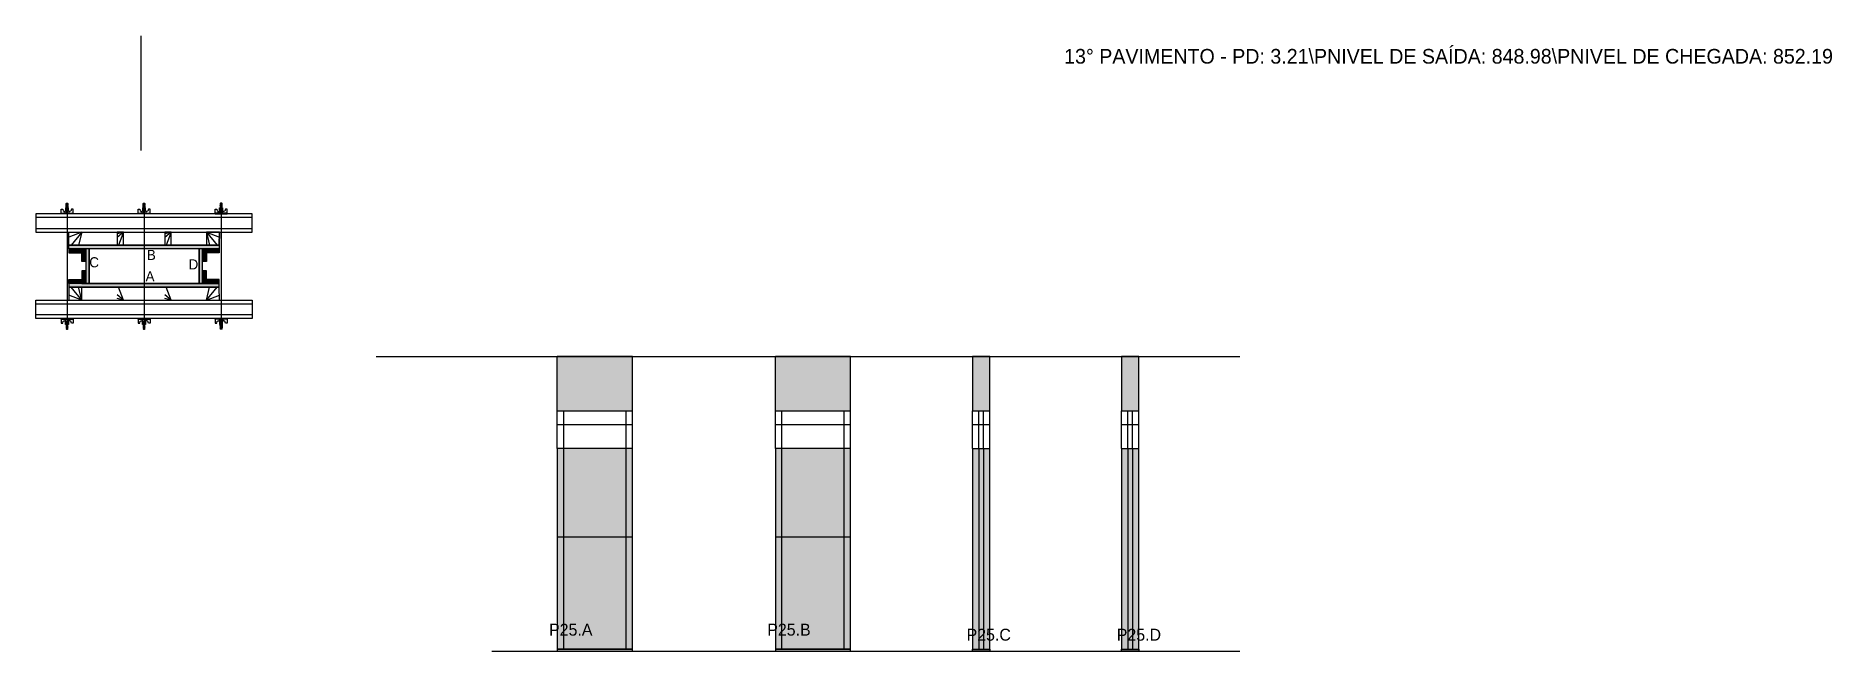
# Model space of a CAD drawing. Header units: metres. Extents: x 4473 to 6432, y 5296 to 5967.
import ezdxf

# ---------------------------------------------------------------- set-up
doc = ezdxf.new("R2010")
doc.units = ezdxf.units.M
for name, color, linetype in [('CHAPA', 7, 'Continuous'), ('COTA', 7, 'Continuous'), ('Hachura', 7, 'Continuous'), ('Madeira', 7, 'Continuous'), ('NOMENCLATURA', 7, 'Continuous'), ('Nível', 7, 'Continuous'), ('Painéis', 7, 'Continuous'), ('Perfil Metálico', 7, 'Continuous'), ('SARR_2.2x7', 7, 'Continuous'), ('SARRAFO', 7, 'Continuous'), ('Texto Seção', 7, 'Continuous'), ('TEXTO_GERAL', 7, 'Continuous')]:
    doc.layers.add(name, color=color, linetype=linetype)

msp = doc.modelspace()

# ---------------------------------------------------------------- hatches: boundary and pattern name
at = {"layer": 'COTA'}
h = msp.add_hatch(color=7, dxfattribs=at)
h.dxf.hatch_style = 1
h.paths.add_polyline_path([(5123.9, 5558.4), (5123.9, 5617.4), (5123.9, 5617.4), (5041.9, 5617.4), (5041.9, 5617.4), (5041.9, 5558.4), (5041.9, 5558.4), (5123.9, 5558.4)])
h = msp.add_hatch(color=7, dxfattribs=at)
h.dxf.hatch_style = 1
h.paths.add_polyline_path([(5361.8, 5558.4), (5361.8, 5617.4), (5361.8, 5617.4), (5279.8, 5617.4), (5279.8, 5617.4), (5279.8, 5558.4), (5279.8, 5558.4), (5361.8, 5558.4)])
h = msp.add_hatch(color=7, dxfattribs=at)
h.dxf.hatch_style = 1
h.paths.add_polyline_path([(5513.8, 5558.4), (5513.8, 5617.4), (5513.8, 5617.4), (5494.8, 5617.4), (5494.8, 5617.4), (5494.8, 5558.4), (5494.8, 5558.4), (5513.8, 5558.4)])
h = msp.add_hatch(color=7, dxfattribs=at)
h.dxf.hatch_style = 1
h.paths.add_polyline_path([(5676.3, 5558.4), (5676.3, 5617.4), (5676.3, 5617.4), (5657.3, 5617.4), (5657.3, 5617.4), (5657.3, 5558.4), (5657.3, 5558.4), (5676.3, 5558.4)])
at = {"layer": 'Hachura'}
h = msp.add_hatch(color=7, dxfattribs=at)
h.dxf.hatch_style = 1
h.paths.add_polyline_path([(4509.2, 5735), (4509.2, 5739), (4509.2, 5739), (4673.2, 5739), (4673.2, 5739), (4673.2, 5735), (4673.2, 5735), (4509.2, 5735)])
h = msp.add_hatch(color=7, dxfattribs=at)
h.dxf.hatch_style = 1
h.paths.add_polyline_path([(4509.2, 5735), (4509.2, 5739), (4509.2, 5739), (4673.2, 5739), (4673.2, 5739), (4673.2, 5735), (4673.2, 5735), (4509.2, 5735)])
h = msp.add_hatch(color=7, dxfattribs=at)
h.dxf.hatch_style = 1
h.paths.add_polyline_path([(4523.2, 5735), (4523.2, 5730.6), (4523.2, 5730.6), (4509.2, 5730.6), (4509.2, 5730.6), (4509.2, 5735), (4509.2, 5735), (4523.2, 5735)])
h = msp.add_hatch(color=7, dxfattribs=at)
h.dxf.hatch_style = 1
h.paths.add_polyline_path([(4527.6, 5735), (4523.2, 5735), (4523.2, 5735), (4523.2, 5721), (4523.2, 5721), (4527.6, 5721), (4527.6, 5721), (4527.6, 5735)])
h = msp.add_hatch(color=7, dxfattribs=at)
h.dxf.hatch_style = 1
h.paths.add_polyline_path([(4531.2, 5735), (4527.6, 5735), (4527.6, 5735), (4527.6, 5697), (4527.6, 5697), (4531.2, 5697), (4531.2, 5697), (4531.2, 5735)])
h = msp.add_hatch(color=7, dxfattribs=at)
h.dxf.hatch_style = 1
h.paths.add_polyline_path([(4531.2, 5735), (4527.6, 5735), (4527.6, 5735), (4527.6, 5697), (4527.6, 5697), (4531.2, 5697), (4531.2, 5697), (4531.2, 5735)])
h = msp.add_hatch(color=7, dxfattribs=at)
h.dxf.hatch_style = 1
h.paths.add_polyline_path([(4654.8, 5735), (4651.2, 5735), (4651.2, 5735), (4651.2, 5697), (4651.2, 5697), (4654.8, 5697), (4654.8, 5697), (4654.8, 5735)])
h = msp.add_hatch(color=7, dxfattribs=at)
h.dxf.hatch_style = 1
h.paths.add_polyline_path([(4654.8, 5735), (4651.2, 5735), (4651.2, 5735), (4651.2, 5697), (4651.2, 5697), (4654.8, 5697), (4654.8, 5697), (4654.8, 5735)])
h = msp.add_hatch(color=7, dxfattribs=at)
h.dxf.hatch_style = 1
h.paths.add_polyline_path([(4659.2, 5735), (4654.8, 5735), (4654.8, 5735), (4654.8, 5721), (4654.8, 5721), (4659.2, 5721), (4659.2, 5721), (4659.2, 5735)])
h = msp.add_hatch(color=7, dxfattribs=at)
h.dxf.hatch_style = 1
h.paths.add_polyline_path([(4659.2, 5735), (4659.2, 5730.6), (4659.2, 5730.6), (4673.2, 5730.6), (4673.2, 5730.6), (4673.2, 5735), (4673.2, 5735), (4659.2, 5735)])
h = msp.add_hatch(color=7, dxfattribs=at)
h.dxf.hatch_style = 1
h.paths.add_polyline_path([(4523.2, 5697), (4523.2, 5701.4), (4523.2, 5701.4), (4509.2, 5701.4), (4509.2, 5701.4), (4509.2, 5697), (4509.2, 5697), (4523.2, 5697)])
h = msp.add_hatch(color=7, dxfattribs=at)
h.dxf.hatch_style = 1
h.paths.add_polyline_path([(4527.6, 5697), (4523.2, 5697), (4523.2, 5697), (4523.2, 5711), (4523.2, 5711), (4527.6, 5711), (4527.6, 5711), (4527.6, 5697)])
h = msp.add_hatch(color=7, dxfattribs=at)
h.dxf.hatch_style = 1
h.paths.add_polyline_path([(4659.2, 5697), (4654.8, 5697), (4654.8, 5697), (4654.8, 5711), (4654.8, 5711), (4659.2, 5711), (4659.2, 5711), (4659.2, 5697)])
h = msp.add_hatch(color=7, dxfattribs=at)
h.dxf.hatch_style = 1
h.paths.add_polyline_path([(4659.2, 5697), (4659.2, 5701.4), (4659.2, 5701.4), (4673.2, 5701.4), (4673.2, 5701.4), (4673.2, 5697), (4673.2, 5697), (4659.2, 5697)])
h = msp.add_hatch(color=7, dxfattribs=at)
h.dxf.hatch_style = 1
h.paths.add_polyline_path([(4509.2, 5697), (4509.2, 5693), (4509.2, 5693), (4673.2, 5693), (4673.2, 5693), (4673.2, 5697), (4673.2, 5697), (4509.2, 5697)])
h = msp.add_hatch(color=7, dxfattribs=at)
h.dxf.hatch_style = 1
h.paths.add_polyline_path([(4509.2, 5697), (4509.2, 5693), (4509.2, 5693), (4673.2, 5693), (4673.2, 5693), (4673.2, 5697), (4673.2, 5697), (4509.2, 5697)])
h = msp.add_hatch(color=7, dxfattribs=at)
h.dxf.hatch_style = 1
h.paths.add_polyline_path([(5123.9, 5296.4), (5123.9, 5517.4), (5123.9, 5517.4), (5041.9, 5517.4), (5041.9, 5517.4), (5041.9, 5296.4), (5041.9, 5296.4), (5123.9, 5296.4)])
h = msp.add_hatch(color=7, dxfattribs=at)
h.dxf.hatch_style = 1
h.paths.add_polyline_path([(5361.8, 5296.4), (5361.8, 5517.4), (5361.8, 5517.4), (5279.8, 5517.4), (5279.8, 5517.4), (5279.8, 5296.4), (5279.8, 5296.4), (5361.8, 5296.4)])
h = msp.add_hatch(color=7, dxfattribs=at)
h.dxf.hatch_style = 1
h.paths.add_polyline_path([(5513.8, 5517.4), (5494.8, 5517.4), (5494.8, 5517.4), (5494.8, 5296.4), (5494.8, 5296.4), (5513.8, 5296.4), (5513.8, 5296.4), (5513.8, 5517.4), (5513.8, 5517.4)])
h = msp.add_hatch(color=7, dxfattribs=at)
h.dxf.hatch_style = 1
h.paths.add_polyline_path([(5676.3, 5517.4), (5657.3, 5517.4), (5657.3, 5517.4), (5657.3, 5296.4), (5657.3, 5296.4), (5676.3, 5296.4), (5676.3, 5296.4), (5676.3, 5517.4), (5676.3, 5517.4)])

# ---------------------------------------------------------------- linework, layer by layer
at = {"layer": 'CHAPA', "color": 7, "lineweight": 25}
for points in [[(4509.2, 5735), (4509.2, 5739), (4673.2, 5739), (4673.2, 5735)], [(4509.2, 5735), (4509.2, 5739), (4673.2, 5739), (4673.2, 5735)], [(4531.2, 5735), (4527.6, 5735), (4527.6, 5697), (4531.2, 5697)], [(4531.2, 5735), (4527.6, 5735), (4527.6, 5697), (4531.2, 5697)], [(4654.8, 5735), (4651.2, 5735), (4651.2, 5697), (4654.8, 5697)], [(4654.8, 5735), (4651.2, 5735), (4651.2, 5697), (4654.8, 5697)], [(4509.2, 5697), (4509.2, 5693), (4673.2, 5693), (4673.2, 5697)], [(4509.2, 5697), (4509.2, 5693), (4673.2, 5693), (4673.2, 5697)]]:
    msp.add_lwpolyline(points, close=True, dxfattribs=at)
at = {"layer": 'COTA', "color": 7, "lineweight": 25}
for p, q in [((5041.9, 5558.4), (5041.9, 5617.4)), ((5123.9, 5617.4), (5041.9, 5617.4)), ((5123.9, 5558.4), (5123.9, 5617.4)), ((5361.8, 5617.4), (5279.8, 5617.4)), ((5279.8, 5558.4), (5279.8, 5617.4)), ((5361.8, 5558.4), (5361.8, 5617.4))]:
    msp.add_line(p, q, dxfattribs=at)
for points in [[(5513.8, 5558.4), (5513.8, 5617.4), (5494.8, 5617.4), (5494.8, 5558.4)], [(5676.3, 5558.4), (5676.3, 5617.4), (5657.3, 5617.4), (5657.3, 5558.4)]]:
    msp.add_lwpolyline(points, dxfattribs=at)
at = {"layer": 'Defpoints', "color": 7, "lineweight": 25}
msp.add_line((4588.2, 5842.1), (4588.2, 5967.1), dxfattribs=at)
at = {"layer": 'Hachura', "color": 7, "lineweight": 25}
for p, q in [((4508.9, 5779.7), (4505.6, 5779.7)), ((4508.9, 5779.7), (4505.6, 5779.7)), ((4505.6, 5779.7), (4505.6, 5776.5)), ((4506.1, 5784.1), (4508.3, 5783)), ((4508.2, 5782.8), (4506.1, 5783.9)), ((4506.1, 5782.9), (4508.3, 5781.9)), ((4508.2, 5781.6), (4506.1, 5782.7)), ((4506.1, 5781.8), (4508.3, 5780.7)), ((4508.2, 5780.5), (4506.1, 5781.5)), ((4507.4, 5779.7), (4506.1, 5780.4)), ((4506.2, 5784.5), (4506.5, 5784.8)), ((4506.2, 5784.2), (4506.2, 5784.5)), ((4506.2, 5784.5), (4506.2, 5784.5)), ((4508.1, 5784.5), (4506.2, 5784.5)), ((4506.2, 5784.2), (4508.1, 5783.2)), ((4506.2, 5784.2), (4508.1, 5783.2)), ((4506.2, 5783), (4506.2, 5783.7)), ((4508.1, 5782.7), (4506.2, 5783.7)), ((4506.2, 5783), (4508.1, 5782.1)), ((4506.2, 5781.9), (4506.2, 5782.5)), ((4508.1, 5781.5), (4506.2, 5782.5)), ((4506.2, 5782.3), (4506.2, 5782.5)), ((4506.2, 5781.9), (4508.1, 5780.9)), ((4506.2, 5780.7), (4506.2, 5781.4)), ((4508.1, 5780.4), (4506.2, 5781.4)), ((4506.2, 5780.7), (4508.1, 5779.7)), ((4507.1, 5779.7), (4506.2, 5780.2)), ((4506.2, 5779.7), (4506.2, 5780.2)), ((4506.5, 5784.8), (4507.8, 5784.8)), ((4506.6, 5779.7), (4506.6, 5776.5)), ((4508.1, 5783.9), (4506.9, 5784.5)), ((4508.2, 5783.9), (4507.1, 5784.5)), ((4507.2, 5783.8), (4507.2, 5652)), ((4507.6, 5784.5), (4508.3, 5784.2)), ((4508.1, 5784.5), (4507.8, 5784.8)), ((4507.9, 5784.5), (4508.1, 5784.4)), ((4508.1, 5784.4), (4508.1, 5784.5)), ((4508.1, 5783.9), (4508.1, 5783.2)), ((4508.1, 5782.1), (4508.1, 5782.7)), ((4508.1, 5781.3), (4508.1, 5781.5)), ((4508.1, 5781.3), (4508.1, 5780.9)), ((4508.1, 5780.4), (4508.1, 5779.7)), ((4508.1, 5779.7), (4508.1, 5776.5)), ((4508.9, 5776.5), (4508.9, 5779.7)), ((4592.9, 5779.7), (4589.6, 5779.7)), ((4592.9, 5779.7), (4589.6, 5779.7)), ((4589.6, 5779.7), (4589.6, 5776.5)), ((4590.1, 5784.1), (4592.3, 5783)), ((4592.2, 5782.8), (4590.1, 5783.9)), ((4590.1, 5782.9), (4592.3, 5781.9)), ((4592.2, 5781.6), (4590.1, 5782.7)), ((4590.1, 5781.8), (4592.3, 5780.7)), ((4592.2, 5780.5), (4590.1, 5781.5)), ((4591.4, 5779.7), (4590.1, 5780.4)), ((4590.2, 5784.5), (4590.5, 5784.8)), ((4590.2, 5784.2), (4590.2, 5784.5)), ((4590.2, 5784.5), (4590.2, 5784.5)), ((4592.1, 5784.5), (4590.2, 5784.5)), ((4590.2, 5784.2), (4592.1, 5783.2)), ((4590.2, 5784.2), (4592.1, 5783.2)), ((4590.2, 5783), (4590.2, 5783.7)), ((4592.1, 5782.7), (4590.2, 5783.7)), ((4590.2, 5783), (4592.1, 5782.1)), ((4590.2, 5781.9), (4590.2, 5782.5)), ((4592.1, 5781.5), (4590.2, 5782.5)), ((4590.2, 5782.3), (4590.2, 5782.5)), ((4590.2, 5781.9), (4592.1, 5780.9)), ((4590.2, 5780.7), (4590.2, 5781.4)), ((4592.1, 5780.4), (4590.2, 5781.4)), ((4590.2, 5780.7), (4592.1, 5779.7)), ((4591.1, 5779.7), (4590.2, 5780.2)), ((4590.2, 5779.7), (4590.2, 5780.2)), ((4590.5, 5784.8), (4591.8, 5784.8)), ((4590.6, 5779.7), (4590.6, 5776.5)), ((4592.1, 5783.9), (4590.9, 5784.5)), ((4592.2, 5783.9), (4591.1, 5784.5)), ((4591.2, 5783.8), (4591.2, 5652)), ((4591.6, 5784.5), (4592.3, 5784.2)), ((4592.1, 5784.5), (4591.8, 5784.8)), ((4591.9, 5784.5), (4592.1, 5784.4)), ((4592.1, 5784.4), (4592.1, 5784.5)), ((4592.1, 5783.9), (4592.1, 5783.2)), ((4592.1, 5782.1), (4592.1, 5782.7)), ((4592.1, 5781.3), (4592.1, 5781.5)), ((4592.1, 5781.3), (4592.1, 5780.9)), ((4592.1, 5780.4), (4592.1, 5779.7)), ((4592.1, 5779.7), (4592.1, 5776.5)), ((4592.9, 5776.5), (4592.9, 5779.7)), ((4673.6, 5779.7), (4676.9, 5779.7)), ((4673.6, 5779.7), (4676.9, 5779.7)), ((4673.6, 5776.5), (4673.6, 5779.7)), ((4674.9, 5784.5), (4674.2, 5784.2)), ((4674.2, 5783.9), (4675.4, 5784.5)), ((4676.3, 5784.1), (4674.2, 5783)), ((4674.2, 5782.8), (4676.4, 5783.9)), ((4676.3, 5782.9), (4674.2, 5781.9)), ((4674.2, 5781.6), (4676.4, 5782.7)), ((4676.3, 5781.8), (4674.2, 5780.7)), ((4674.2, 5780.5), (4676.4, 5781.5)), ((4674.3, 5784.5), (4674.7, 5784.8)), ((4674.6, 5784.5), (4674.3, 5784.4)), ((4674.3, 5784.4), (4674.3, 5784.5)), ((4674.3, 5783.9), (4675.6, 5784.5)), ((4674.3, 5784.5), (4676.3, 5784.5)), ((4676.3, 5784.2), (4674.3, 5783.2)), ((4676.3, 5784.2), (4674.3, 5783.2)), ((4674.3, 5783.9), (4674.3, 5783.2)), ((4674.3, 5782.7), (4676.3, 5783.7)), ((4676.3, 5783), (4674.3, 5782.1)), ((4674.3, 5782.1), (4674.3, 5782.7)), ((4674.3, 5781.5), (4676.3, 5782.5)), ((4676.3, 5781.9), (4674.3, 5780.9)), ((4674.3, 5781.3), (4674.3, 5781.5)), ((4674.3, 5780.4), (4676.3, 5781.4)), ((4674.3, 5781.3), (4674.3, 5780.9)), ((4676.3, 5780.7), (4674.3, 5779.7)), ((4674.3, 5780.4), (4674.3, 5779.7)), ((4674.3, 5779.7), (4674.3, 5776.5)), ((4676, 5784.8), (4674.7, 5784.8)), ((4675.1, 5779.7), (4676.4, 5780.4)), ((4675.2, 5783.8), (4675.3, 5652)), ((4675.4, 5779.7), (4676.3, 5780.2)), ((4675.9, 5779.7), (4675.9, 5776.5)), ((4676.3, 5784.5), (4676, 5784.8)), ((4676.3, 5784.2), (4676.3, 5784.5)), ((4676.3, 5784.5), (4676.3, 5784.5)), ((4676.3, 5783), (4676.3, 5783.7)), ((4676.3, 5781.9), (4676.3, 5782.5)), ((4676.3, 5782.3), (4676.3, 5782.5)), ((4676.3, 5780.7), (4676.3, 5781.4)), ((4676.3, 5779.7), (4676.3, 5780.2)), ((4676.9, 5779.7), (4676.9, 5776.5)), ((4500.8, 5773), (4500.8, 5778.2)), ((4500.8, 5778.2), (4502.5, 5778.2)), ((4500.8, 5773.9), (4513.7, 5773.9)), ((4500.8, 5773.9), (4506, 5773.9)), ((4513.7, 5773), (4500.8, 5773)), ((4500.9, 5774), (4500.9, 5773)), ((4501.1, 5774), (4501.1, 5773)), ((4501.5, 5774), (4501.5, 5773)), ((4501.9, 5774), (4501.9, 5773)), ((4502.5, 5778.2), (4503.1, 5776)), ((4502.8, 5774), (4502.8, 5773)), ((4503.4, 5775.7), (4505.3, 5775.7)), ((4504.2, 5774), (4504.2, 5773)), ((4512.7, 5773), (4504.9, 5773)), ((4505.3, 5776.5), (4509.2, 5776.5)), ((4505.3, 5773.9), (4505.3, 5776.5)), ((4507.2, 5773.9), (4505.3, 5773.9)), ((4506, 5773.9), (4506.6, 5773.9)), ((4506.3, 5773.6), (4506.3, 5773.8)), ((4506.3, 5773.2), (4506.3, 5773.6)), ((4506.9, 5773.9), (4506.9, 5775.9)), ((4507.2, 5773.9), (4507.2, 5773)), ((4507.4, 5775.9), (4507.4, 5773.9)), ((4508.2, 5773.8), (4508.2, 5773.4)), ((4509.2, 5776.5), (4508.9, 5776.5)), ((4509.2, 5776.5), (4508.9, 5776.5)), ((4509.2, 5776.5), (4509.2, 5773.9)), ((4511.1, 5775.7), (4509.2, 5775.7)), ((4510.3, 5774), (4510.3, 5773)), ((4512, 5778.2), (4511.4, 5776)), ((4511.7, 5774), (4511.7, 5773)), ((4513.7, 5778.2), (4512, 5778.2)), ((4512.5, 5774), (4512.5, 5773)), ((4513, 5774), (4513, 5773)), ((4513.3, 5774), (4513.3, 5773)), ((4513.6, 5774), (4513.6, 5773)), ((4513.7, 5773.9), (4513.7, 5778.2)), ((4513.7, 5773.9), (4513.7, 5773)), ((4584.8, 5773), (4584.8, 5778.2)), ((4584.8, 5778.2), (4586.5, 5778.2)), ((4584.8, 5773.9), (4597.7, 5773.9)), ((4584.8, 5773.9), (4590, 5773.9)), ((4597.7, 5773), (4584.8, 5773)), ((4584.9, 5774), (4584.9, 5773)), ((4585.1, 5774), (4585.1, 5773)), ((4585.5, 5774), (4585.5, 5773)), ((4585.9, 5774), (4585.9, 5773)), ((4586.5, 5778.2), (4587.1, 5776)), ((4586.8, 5774), (4586.8, 5773)), ((4587.4, 5775.7), (4589.3, 5775.7)), ((4588.2, 5774), (4588.2, 5773)), ((4596.7, 5773), (4588.9, 5773)), ((4589.3, 5776.5), (4593.2, 5776.5)), ((4589.3, 5773.9), (4589.3, 5776.5)), ((4591.2, 5773.9), (4589.3, 5773.9)), ((4590, 5773.9), (4590.6, 5773.9)), ((4590.3, 5773.6), (4590.3, 5773.8)), ((4590.3, 5773.2), (4590.3, 5773.6)), ((4590.9, 5773.9), (4590.9, 5775.9)), ((4591.2, 5773.9), (4591.2, 5773)), ((4591.4, 5775.9), (4591.4, 5773.9)), ((4592.2, 5773.8), (4592.2, 5773.4)), ((4593.2, 5776.5), (4592.9, 5776.5)), ((4593.2, 5776.5), (4592.9, 5776.5)), ((4593.2, 5776.5), (4593.2, 5773.9)), ((4595.1, 5775.7), (4593.2, 5775.7)), ((4594.3, 5774), (4594.3, 5773)), ((4596, 5778.2), (4595.4, 5776)), ((4595.7, 5774), (4595.7, 5773)), ((4597.7, 5778.2), (4596, 5778.2)), ((4596.5, 5774), (4596.5, 5773)), ((4597, 5774), (4597, 5773)), ((4597.3, 5774), (4597.3, 5773)), ((4597.6, 5774), (4597.6, 5773)), ((4597.7, 5773.9), (4597.7, 5778.2)), ((4597.7, 5773.9), (4597.7, 5773)), ((4668.8, 5773.9), (4668.8, 5778.2)), ((4668.8, 5778.2), (4670.5, 5778.2)), ((4681.7, 5773.9), (4668.8, 5773.9)), ((4668.8, 5773.9), (4668.8, 5773)), ((4668.8, 5773), (4681.7, 5773)), ((4668.9, 5774), (4668.9, 5773)), ((4669.1, 5774), (4669.1, 5773)), ((4669.5, 5774), (4669.5, 5773)), ((4669.7, 5773), (4677.6, 5773)), ((4669.9, 5774), (4669.9, 5773)), ((4670.5, 5778.2), (4671.1, 5776)), ((4670.8, 5774), (4670.8, 5773)), ((4671.4, 5775.7), (4673.3, 5775.7)), ((4672.2, 5774), (4672.2, 5773)), ((4677.2, 5776.5), (4673.3, 5776.5)), ((4673.3, 5776.5), (4673.3, 5773.9)), ((4673.3, 5776.5), (4673.6, 5776.5)), ((4673.3, 5776.5), (4673.6, 5776.5)), ((4674.3, 5773.8), (4674.3, 5773.4)), ((4675, 5775.9), (4675, 5773.9)), ((4675.2, 5773.9), (4677.2, 5773.9)), ((4675.3, 5773.9), (4675.3, 5773)), ((4675.6, 5773.9), (4675.6, 5775.9)), ((4676.5, 5773.9), (4675.9, 5773.9)), ((4676.2, 5773.6), (4676.2, 5773.8)), ((4676.2, 5773.2), (4676.2, 5773.6)), ((4681.7, 5773.9), (4676.5, 5773.9)), ((4677.2, 5773.9), (4677.2, 5776.5)), ((4679.1, 5775.7), (4677.2, 5775.7)), ((4678.3, 5774), (4678.3, 5773)), ((4680, 5778.2), (4679.4, 5776)), ((4679.7, 5774), (4679.7, 5773)), ((4681.7, 5778.2), (4680, 5778.2)), ((4680.5, 5774), (4680.5, 5773)), ((4681, 5774), (4681, 5773)), ((4681.3, 5774), (4681.3, 5773)), ((4681.6, 5774), (4681.6, 5773)), ((4681.7, 5773), (4681.7, 5778.2)), ((4513.7, 5659), (4500.8, 5659)), ((4500.8, 5659), (4500.8, 5653.9)), ((4500.8, 5658.1), (4513.7, 5658.1)), ((4500.8, 5658.1), (4506, 5658.1)), ((4500.8, 5653.9), (4502.5, 5653.9)), ((4500.9, 5658.1), (4500.9, 5659)), ((4501.1, 5658.1), (4501.1, 5659)), ((4501.5, 5658.1), (4501.5, 5659)), ((4501.9, 5658.1), (4501.9, 5659)), ((4502.5, 5653.9), (4503.1, 5656.1)), ((4502.8, 5658.1), (4502.8, 5659)), ((4503.4, 5656.3), (4505.3, 5656.3)), ((4504.2, 5658.1), (4504.2, 5659)), ((4512.7, 5659), (4504.9, 5659)), ((4507.2, 5658.1), (4505.3, 5658.1)), ((4505.3, 5658.1), (4505.3, 5655.6)), ((4505.3, 5655.6), (4509.2, 5655.6)), ((4505.6, 5652.3), (4505.6, 5655.6)), ((4508.9, 5652.4), (4505.6, 5652.4)), ((4508.9, 5652.3), (4505.6, 5652.3)), ((4506, 5658.1), (4506.6, 5658.1)), ((4507.4, 5652.3), (4506.1, 5651.7)), ((4508.2, 5651.6), (4506.1, 5650.5)), ((4506.1, 5650.3), (4508.3, 5651.4)), ((4508.2, 5650.4), (4506.1, 5649.4)), ((4506.1, 5649.1), (4508.3, 5650.2)), ((4508.2, 5649.3), (4506.1, 5648.2)), ((4506.1, 5648), (4508.3, 5649.1)), ((4506.2, 5651.4), (4508.1, 5652.3)), ((4507.1, 5652.3), (4506.2, 5651.9)), ((4506.2, 5652.3), (4506.2, 5651.9)), ((4508.1, 5651.7), (4506.2, 5650.7)), ((4506.2, 5651.4), (4506.2, 5650.7)), ((4506.2, 5650.2), (4508.1, 5651.2)), ((4508.1, 5650.5), (4506.2, 5649.6)), ((4506.2, 5650.2), (4506.2, 5649.6)), ((4506.2, 5649), (4508.1, 5650)), ((4506.2, 5649.8), (4506.2, 5649.6)), ((4508.1, 5649.4), (4506.2, 5648.4)), ((4506.2, 5649), (4506.2, 5648.4)), ((4506.2, 5647.9), (4508.1, 5648.8)), ((4506.2, 5647.9), (4508.1, 5648.8)), ((4506.2, 5647.9), (4506.2, 5647.6)), ((4506.2, 5647.6), (4506.2, 5647.6)), ((4506.2, 5647.6), (4506.5, 5647.2)), ((4508.1, 5647.6), (4506.2, 5647.6)), ((4506.3, 5658.9), (4506.3, 5658.5)), ((4506.3, 5658.5), (4506.3, 5658.2)), ((4506.5, 5647.2), (4507.8, 5647.2)), ((4506.6, 5652.3), (4506.6, 5655.6)), ((4506.9, 5658.1), (4506.9, 5656.1)), ((4508.1, 5648.2), (4506.9, 5647.6)), ((4508.2, 5648.1), (4507.1, 5647.6)), ((4507.2, 5658.1), (4507.2, 5659)), ((4507.4, 5656.1), (4507.4, 5658.1)), ((4507.6, 5647.6), (4508.3, 5647.9)), ((4508.1, 5647.6), (4507.8, 5647.2)), ((4507.9, 5647.6), (4508.1, 5647.7)), ((4508.1, 5652.3), (4508.1, 5655.6)), ((4508.1, 5651.7), (4508.1, 5652.3)), ((4508.1, 5650.7), (4508.1, 5651.2)), ((4508.1, 5650.7), (4508.1, 5650.5)), ((4508.1, 5650), (4508.1, 5649.4)), ((4508.1, 5648.2), (4508.1, 5648.8)), ((4508.1, 5647.7), (4508.1, 5647.6)), ((4508.2, 5658.3), (4508.2, 5658.7)), ((4508.9, 5655.6), (4508.9, 5652.3)), ((4509.2, 5655.6), (4508.9, 5655.6)), ((4509.2, 5655.6), (4508.9, 5655.6)), ((4509.2, 5655.6), (4509.2, 5658.1)), ((4511.1, 5656.3), (4509.2, 5656.3)), ((4510.3, 5658.1), (4510.3, 5659)), ((4512, 5653.9), (4511.4, 5656.1)), ((4511.7, 5658.1), (4511.7, 5659)), ((4513.7, 5653.9), (4512, 5653.9)), ((4512.5, 5658.1), (4512.5, 5659)), ((4513, 5658.1), (4513, 5659)), ((4513.3, 5658.1), (4513.3, 5659)), ((4513.6, 5658.1), (4513.6, 5659)), ((4513.7, 5658.1), (4513.7, 5659)), ((4513.7, 5658.1), (4513.7, 5653.9)), ((4597.7, 5659), (4584.8, 5659)), ((4584.8, 5659), (4584.8, 5653.9)), ((4584.8, 5658.1), (4597.7, 5658.1)), ((4584.8, 5658.1), (4590, 5658.1)), ((4584.8, 5653.9), (4586.5, 5653.9)), ((4584.9, 5658.1), (4584.9, 5659)), ((4585.1, 5658.1), (4585.1, 5659)), ((4585.5, 5658.1), (4585.5, 5659)), ((4585.9, 5658.1), (4585.9, 5659)), ((4586.5, 5653.9), (4587.1, 5656.1)), ((4586.8, 5658.1), (4586.8, 5659)), ((4587.4, 5656.3), (4589.3, 5656.3)), ((4588.2, 5658.1), (4588.2, 5659)), ((4596.7, 5659), (4588.9, 5659)), ((4591.2, 5658.1), (4589.3, 5658.1)), ((4589.3, 5658.1), (4589.3, 5655.6)), ((4589.3, 5655.6), (4593.2, 5655.6)), ((4589.6, 5652.3), (4589.6, 5655.6)), ((4592.9, 5652.4), (4589.6, 5652.4)), ((4592.9, 5652.3), (4589.6, 5652.3)), ((4590, 5658.1), (4590.6, 5658.1)), ((4591.4, 5652.3), (4590.1, 5651.7)), ((4592.2, 5651.6), (4590.1, 5650.5)), ((4590.1, 5650.3), (4592.3, 5651.4)), ((4592.2, 5650.4), (4590.1, 5649.4)), ((4590.1, 5649.1), (4592.3, 5650.2)), ((4592.2, 5649.3), (4590.1, 5648.2)), ((4590.1, 5648), (4592.3, 5649.1)), ((4590.2, 5651.4), (4592.1, 5652.3)), ((4591.1, 5652.3), (4590.2, 5651.9)), ((4590.2, 5652.3), (4590.2, 5651.9)), ((4592.1, 5651.7), (4590.2, 5650.7)), ((4590.2, 5651.4), (4590.2, 5650.7)), ((4590.2, 5650.2), (4592.1, 5651.2)), ((4592.1, 5650.5), (4590.2, 5649.6)), ((4590.2, 5650.2), (4590.2, 5649.6)), ((4590.2, 5649), (4592.1, 5650)), ((4590.2, 5649.8), (4590.2, 5649.6)), ((4592.1, 5649.4), (4590.2, 5648.4)), ((4590.2, 5649), (4590.2, 5648.4)), ((4590.2, 5647.9), (4592.1, 5648.8)), ((4590.2, 5647.9), (4592.1, 5648.8)), ((4590.2, 5647.9), (4590.2, 5647.6)), ((4590.2, 5647.6), (4590.2, 5647.6)), ((4590.2, 5647.6), (4590.5, 5647.2)), ((4592.1, 5647.6), (4590.2, 5647.6)), ((4590.3, 5658.9), (4590.3, 5658.5)), ((4590.3, 5658.5), (4590.3, 5658.2)), ((4590.5, 5647.2), (4591.8, 5647.2)), ((4590.6, 5652.3), (4590.6, 5655.6)), ((4590.9, 5658.1), (4590.9, 5656.1)), ((4592.1, 5648.2), (4590.9, 5647.6)), ((4592.2, 5648.1), (4591.1, 5647.6)), ((4591.2, 5658.1), (4591.2, 5659)), ((4591.4, 5656.1), (4591.4, 5658.1)), ((4591.6, 5647.6), (4592.3, 5647.9)), ((4592.1, 5647.6), (4591.8, 5647.2)), ((4591.9, 5647.6), (4592.1, 5647.7)), ((4592.1, 5652.3), (4592.1, 5655.6)), ((4592.1, 5651.7), (4592.1, 5652.3)), ((4592.1, 5650.7), (4592.1, 5651.2)), ((4592.1, 5650.7), (4592.1, 5650.5)), ((4592.1, 5650), (4592.1, 5649.4)), ((4592.1, 5648.2), (4592.1, 5648.8)), ((4592.1, 5647.7), (4592.1, 5647.6)), ((4592.2, 5658.3), (4592.2, 5658.7)), ((4592.9, 5655.6), (4592.9, 5652.3)), ((4593.2, 5655.6), (4592.9, 5655.6)), ((4593.2, 5655.6), (4592.9, 5655.6)), ((4593.2, 5655.6), (4593.2, 5658.1)), ((4595.1, 5656.3), (4593.2, 5656.3)), ((4594.3, 5658.1), (4594.3, 5659)), ((4596, 5653.9), (4595.4, 5656.1)), ((4595.7, 5658.1), (4595.7, 5659)), ((4597.7, 5653.9), (4596, 5653.9)), ((4596.5, 5658.1), (4596.5, 5659)), ((4597, 5658.1), (4597, 5659)), ((4597.3, 5658.1), (4597.3, 5659)), ((4597.6, 5658.1), (4597.6, 5659)), ((4597.7, 5658.1), (4597.7, 5659)), ((4597.7, 5658.1), (4597.7, 5653.9)), ((4668.8, 5659), (4681.7, 5659)), ((4668.8, 5658.1), (4668.8, 5659)), ((4681.7, 5658.1), (4668.8, 5658.1)), ((4668.8, 5658.1), (4668.8, 5653.9)), ((4668.8, 5653.9), (4670.5, 5653.9)), ((4668.9, 5658.1), (4668.9, 5659)), ((4669.1, 5658.1), (4669.1, 5659)), ((4669.5, 5658.1), (4669.5, 5659)), ((4669.7, 5659), (4677.6, 5659)), ((4669.9, 5658.1), (4669.9, 5659)), ((4670.5, 5653.9), (4671.1, 5656.1)), ((4670.8, 5658.1), (4670.8, 5659)), ((4671.4, 5656.3), (4673.3, 5656.3)), ((4672.2, 5658.1), (4672.2, 5659)), ((4673.3, 5655.6), (4673.3, 5658.1)), ((4677.2, 5655.6), (4673.3, 5655.6)), ((4673.3, 5655.6), (4673.6, 5655.6)), ((4673.3, 5655.6), (4673.6, 5655.6)), ((4673.6, 5655.6), (4673.6, 5652.3)), ((4673.6, 5652.4), (4676.9, 5652.4)), ((4673.6, 5652.3), (4676.9, 5652.3)), ((4674.2, 5651.6), (4676.4, 5650.5)), ((4676.3, 5650.3), (4674.2, 5651.4)), ((4674.2, 5650.4), (4676.4, 5649.4)), ((4676.3, 5649.1), (4674.2, 5650.2)), ((4674.2, 5649.3), (4676.4, 5648.2)), ((4676.3, 5648), (4674.2, 5649.1)), ((4674.2, 5648.1), (4675.4, 5647.6)), ((4674.9, 5647.6), (4674.2, 5647.9)), ((4674.3, 5658.3), (4674.3, 5658.7)), ((4674.3, 5652.3), (4674.3, 5655.6)), ((4674.3, 5651.7), (4674.3, 5652.3)), ((4676.3, 5651.4), (4674.3, 5652.3)), ((4674.3, 5651.7), (4676.3, 5650.7)), ((4674.3, 5650.7), (4674.3, 5651.2)), ((4676.3, 5650.2), (4674.3, 5651.2)), ((4674.3, 5650.7), (4674.3, 5650.5)), ((4674.3, 5650.5), (4676.3, 5649.6)), ((4674.3, 5650), (4674.3, 5649.4)), ((4676.3, 5649), (4674.3, 5650)), ((4674.3, 5649.4), (4676.3, 5648.4)), ((4676.3, 5647.9), (4674.3, 5648.8)), ((4674.3, 5648.2), (4674.3, 5648.8)), ((4676.3, 5647.9), (4674.3, 5648.8)), ((4674.3, 5648.2), (4675.6, 5647.6)), ((4674.6, 5647.6), (4674.3, 5647.7)), ((4674.3, 5647.7), (4674.3, 5647.6)), ((4674.3, 5647.6), (4674.7, 5647.2)), ((4674.3, 5647.6), (4676.3, 5647.6)), ((4676, 5647.2), (4674.7, 5647.2)), ((4675, 5656.1), (4675, 5658.1)), ((4675.1, 5652.3), (4676.4, 5651.7)), ((4675.2, 5658.1), (4677.2, 5658.1)), ((4675.3, 5658.1), (4675.3, 5659)), ((4675.4, 5652.3), (4676.3, 5651.9)), ((4675.6, 5658.1), (4675.6, 5656.1)), ((4676.5, 5658.1), (4675.9, 5658.1)), ((4675.9, 5652.3), (4675.9, 5655.6)), ((4676.3, 5647.6), (4676, 5647.2)), ((4676.2, 5658.9), (4676.2, 5658.5)), ((4676.2, 5658.5), (4676.2, 5658.2)), ((4676.3, 5652.3), (4676.3, 5651.9)), ((4676.3, 5651.4), (4676.3, 5650.7)), ((4676.3, 5650.2), (4676.3, 5649.6)), ((4676.3, 5649.8), (4676.3, 5649.6)), ((4676.3, 5649), (4676.3, 5648.4)), ((4676.3, 5647.9), (4676.3, 5647.6)), ((4676.3, 5647.6), (4676.3, 5647.6)), ((4681.7, 5658.1), (4676.5, 5658.1)), ((4676.9, 5652.3), (4676.9, 5655.6)), ((4677.2, 5658.1), (4677.2, 5655.6)), ((4679.1, 5656.3), (4677.2, 5656.3)), ((4678.3, 5658.1), (4678.3, 5659)), ((4680, 5653.9), (4679.4, 5656.1)), ((4679.7, 5658.1), (4679.7, 5659)), ((4681.7, 5653.9), (4680, 5653.9)), ((4680.5, 5658.1), (4680.5, 5659)), ((4681, 5658.1), (4681, 5659)), ((4681.3, 5658.1), (4681.3, 5659)), ((4681.6, 5658.1), (4681.6, 5659)), ((4681.7, 5659), (4681.7, 5653.9))]:
    msp.add_line(p, q, dxfattribs=at)
at = {"layer": 'Madeira', "color": 7, "lineweight": 25}
for p, q in [((4523.3, 5753), (4509.3, 5747.6)), ((4523.3, 5753), (4511.7, 5739)), ((4523.3, 5753), (4519.8, 5739)), ((4568.8, 5753), (4561.8, 5747.3)), ((4568.8, 5753), (4561.8, 5751.3)), ((4568.8, 5753), (4563.3, 5739)), ((4620.8, 5753), (4613.8, 5747.3)), ((4620.8, 5753), (4613.8, 5751.3)), ((4620.8, 5753), (4615.3, 5739)), ((4659.3, 5753.1), (4670.8, 5739)), ((4659.3, 5753.1), (4662.7, 5739)), ((4659.3, 5753.1), (4673.3, 5747.6)), ((4523.3, 5679), (4509.3, 5684.5)), ((4523.3, 5679), (4511.7, 5693)), ((4523.3, 5679), (4519.8, 5693)), ((4568.8, 5679), (4561.8, 5684.8)), ((4568.8, 5679), (4563.3, 5693)), ((4620.8, 5679), (4613.8, 5684.8)), ((4620.8, 5679), (4615.3, 5693)), ((4659.3, 5679), (4670.8, 5693)), ((4659.3, 5679), (4662.7, 5693)), ((4659.3, 5679), (4673.3, 5684.5)), ((4568.8, 5679), (4561.8, 5680.8)), ((4620.8, 5679), (4613.8, 5680.8))]:
    msp.add_line(p, q, dxfattribs=at)
for points in [[(4673.3, 5753), (4673.2, 5739), (4509.2, 5739), (4509.3, 5753)], [(4568.8, 5753), (4561.8, 5753.1), (4561.7, 5739.1), (4568.7, 5739)], [(4620.8, 5753), (4613.8, 5753.1), (4613.7, 5739.1), (4620.7, 5739)], [(4659.3, 5753.1), (4659.2, 5739.1), (4673.2, 5739), (4673.3, 5753)], [(4523.3, 5679), (4523.2, 5693), (4509.2, 5693), (4509.3, 5679)], [(4673.3, 5679), (4673.2, 5693), (4509.2, 5693), (4509.3, 5679)]]:
    msp.add_lwpolyline(points, close=True, dxfattribs=at)
at = {"layer": 'Nível', "color": 7, "lineweight": 25}
for p, q in [((4844.2, 5617.4), (5786.2, 5617.4)), ((4970.4, 5296.4), (5786.2, 5296.4))]:
    msp.add_line(p, q, dxfattribs=at)
at = {"layer": 'Painéis', "color": 7, "lineweight": 25}
for p, q in [((5041.9, 5558.4), (5123.9, 5558.4)), ((5041.9, 5517.4), (5041.9, 5558.4)), ((5123.9, 5517.4), (5123.9, 5558.4)), ((5279.8, 5558.4), (5361.8, 5558.4)), ((5279.8, 5517.4), (5279.8, 5558.4)), ((5361.8, 5517.4), (5361.8, 5558.4)), ((5494.8, 5558.4), (5513.8, 5558.4)), ((5494.8, 5517.4), (5494.8, 5558.4)), ((5513.8, 5517.4), (5513.8, 5558.4)), ((5657.3, 5558.4), (5676.3, 5558.4)), ((5657.3, 5517.4), (5657.3, 5558.4)), ((5676.3, 5517.4), (5676.3, 5558.4)), ((5041.9, 5543.4), (5123.9, 5543.4)), ((5048.9, 5543.4), (5123.9, 5543.4)), ((5279.8, 5543.4), (5361.8, 5543.4)), ((5494.8, 5543.4), (5513.8, 5543.4)), ((5657.3, 5543.4), (5676.3, 5543.4)), ((5041.9, 5517.4), (5041.9, 5420.4)), ((5123.9, 5517.4), (5041.9, 5517.4)), ((5123.9, 5420.4), (5123.9, 5517.4)), ((5279.8, 5517.4), (5279.8, 5420.4)), ((5361.8, 5517.4), (5279.8, 5517.4)), ((5361.8, 5420.4), (5361.8, 5517.4)), ((5494.8, 5517.4), (5494.8, 5298.4)), ((5494.8, 5517.4), (5513.8, 5517.4)), ((5513.8, 5298.4), (5513.8, 5517.4)), ((5657.3, 5517.4), (5657.3, 5298.4)), ((5657.3, 5517.4), (5676.3, 5517.4)), ((5676.3, 5298.4), (5676.3, 5517.4)), ((5041.9, 5420.4), (5041.9, 5296.4)), ((5123.9, 5420.4), (5041.9, 5420.4)), ((5123.9, 5296.4), (5123.9, 5420.4)), ((5279.8, 5420.4), (5279.8, 5296.4)), ((5361.8, 5420.4), (5279.8, 5420.4)), ((5361.8, 5296.4), (5361.8, 5420.4)), ((5041.9, 5298.4), (5123.9, 5298.4)), ((5279.8, 5298.4), (5361.8, 5298.4)), ((5494.8, 5298.4), (5513.8, 5298.4)), ((5657.3, 5298.4), (5676.3, 5298.4))]:
    msp.add_line(p, q, dxfattribs=at)
for points in [[(4651.2, 5697), (4651.2, 5735), (4531.2, 5735), (4531.2, 5697)], [(5123.9, 5298.4), (5041.9, 5298.4), (5041.9, 5296.4), (5123.9, 5296.4)], [(5361.8, 5298.4), (5279.8, 5298.4), (5279.8, 5296.4), (5361.8, 5296.4)], [(5494.8, 5298.4), (5513.8, 5298.4), (5513.8, 5296.4), (5494.8, 5296.4)], [(5657.3, 5298.4), (5676.3, 5298.4), (5676.3, 5296.4), (5657.3, 5296.4)]]:
    msp.add_lwpolyline(points, close=True, dxfattribs=at)
at = {"layer": 'Perfil Metálico', "color": 7, "lineweight": 25}
for points in [[(4473.2, 5773), (4473.2, 5753), (4709.2, 5753), (4709.2, 5773)], [(4709.2, 5757), (4709.2, 5769), (4473.2, 5769), (4473.2, 5757)], [(4473.2, 5659), (4473.2, 5679), (4709.2, 5679), (4709.2, 5659)], [(4709.2, 5675), (4709.2, 5663), (4473.2, 5663), (4473.2, 5675)]]:
    msp.add_lwpolyline(points, close=True, dxfattribs=at)
at = {"layer": 'SARR_2.2x7', "color": 7, "lineweight": 25}
for p, q in [((5048.9, 5517.4), (5048.9, 5558.4)), ((5116.9, 5517.4), (5116.9, 5558.4)), ((5286.8, 5517.4), (5286.8, 5558.4)), ((5354.8, 5517.4), (5354.8, 5558.4)), ((5501.8, 5517.4), (5501.8, 5558.4)), ((5506.7, 5517.4), (5506.7, 5558.4)), ((5664.2, 5517.4), (5664.2, 5558.4)), ((5669.2, 5517.4), (5669.2, 5558.4)), ((5048.9, 5420.4), (5048.9, 5517.4)), ((5116.9, 5420.4), (5116.9, 5517.4)), ((5286.8, 5420.4), (5286.8, 5517.4)), ((5354.8, 5420.4), (5354.8, 5517.4)), ((5501.8, 5517.4), (5501.8, 5298.4)), ((5506.8, 5517.4), (5506.8, 5298.4)), ((5664.3, 5517.4), (5664.3, 5298.4)), ((5669.3, 5517.4), (5669.3, 5298.4)), ((5048.9, 5298.4), (5048.9, 5420.4)), ((5116.9, 5298.4), (5116.9, 5420.4)), ((5286.8, 5298.4), (5286.8, 5420.4)), ((5354.8, 5298.4), (5354.8, 5420.4)), ((5048.9, 5298.4), (5048.9, 5298.4)), ((5116.9, 5298.4), (5116.9, 5298.4)), ((5286.8, 5298.4), (5286.8, 5298.4)), ((5354.8, 5298.4), (5354.8, 5298.4))]:
    msp.add_line(p, q, dxfattribs=at)
at = {"layer": 'SARRAFO', "color": 7, "lineweight": 25}
for points in [[(4509.2, 5730.6), (4523.2, 5730.6), (4523.2, 5735), (4509.2, 5735)], [(4523.2, 5721), (4523.2, 5735), (4527.6, 5735), (4527.6, 5721)], [(4654.8, 5721), (4654.8, 5735), (4659.2, 5735), (4659.2, 5721)], [(4673.2, 5730.6), (4659.2, 5730.6), (4659.2, 5735), (4673.2, 5735)], [(4509.2, 5701.4), (4523.2, 5701.4), (4523.2, 5697), (4509.2, 5697)], [(4523.2, 5711), (4523.2, 5697), (4527.6, 5697), (4527.6, 5711)], [(4654.8, 5711), (4654.8, 5697), (4659.2, 5697), (4659.2, 5711)], [(4673.2, 5701.4), (4659.2, 5701.4), (4659.2, 5697), (4673.2, 5697)]]:
    msp.add_lwpolyline(points, close=True, dxfattribs=at)

# ---------------------------------------------------------------- texts
at = {"layer": 'NOMENCLATURA', "color": 7, "lineweight": 25}
msp.add_text('13° PAVIMENTO - PD: 3.21\\PNIVEL DE SAÍDA: 848.98\\PNIVEL DE CHEGADA: 852.19', height=16, dxfattribs=at).set_placement((5594.7, 5936.9))
at = {"layer": 'Texto Seção', "color": 7, "lineweight": 25}
for s, p in [('P25.A', (5032.9, 5313.2)), ('P25.B', (5270.9, 5313.2)), ('P25.C', (5488.3, 5307.7)), ('P25.D', (5652.1, 5307.7))]:
    msp.add_text(s, height=13, dxfattribs=at).set_placement(p)
at = {"layer": 'TEXTO_GERAL', "color": 7, "lineweight": 25}
for s, p in [('C', (4531.4, 5714.8)), ('B', (4594.2, 5722.8)), ('D', (4639.7, 5712.5)), ('A', (4592.8, 5699.5))]:
    msp.add_text(s, height=11, dxfattribs=at).set_placement(p)

doc.saveas('drawing.dxf')
